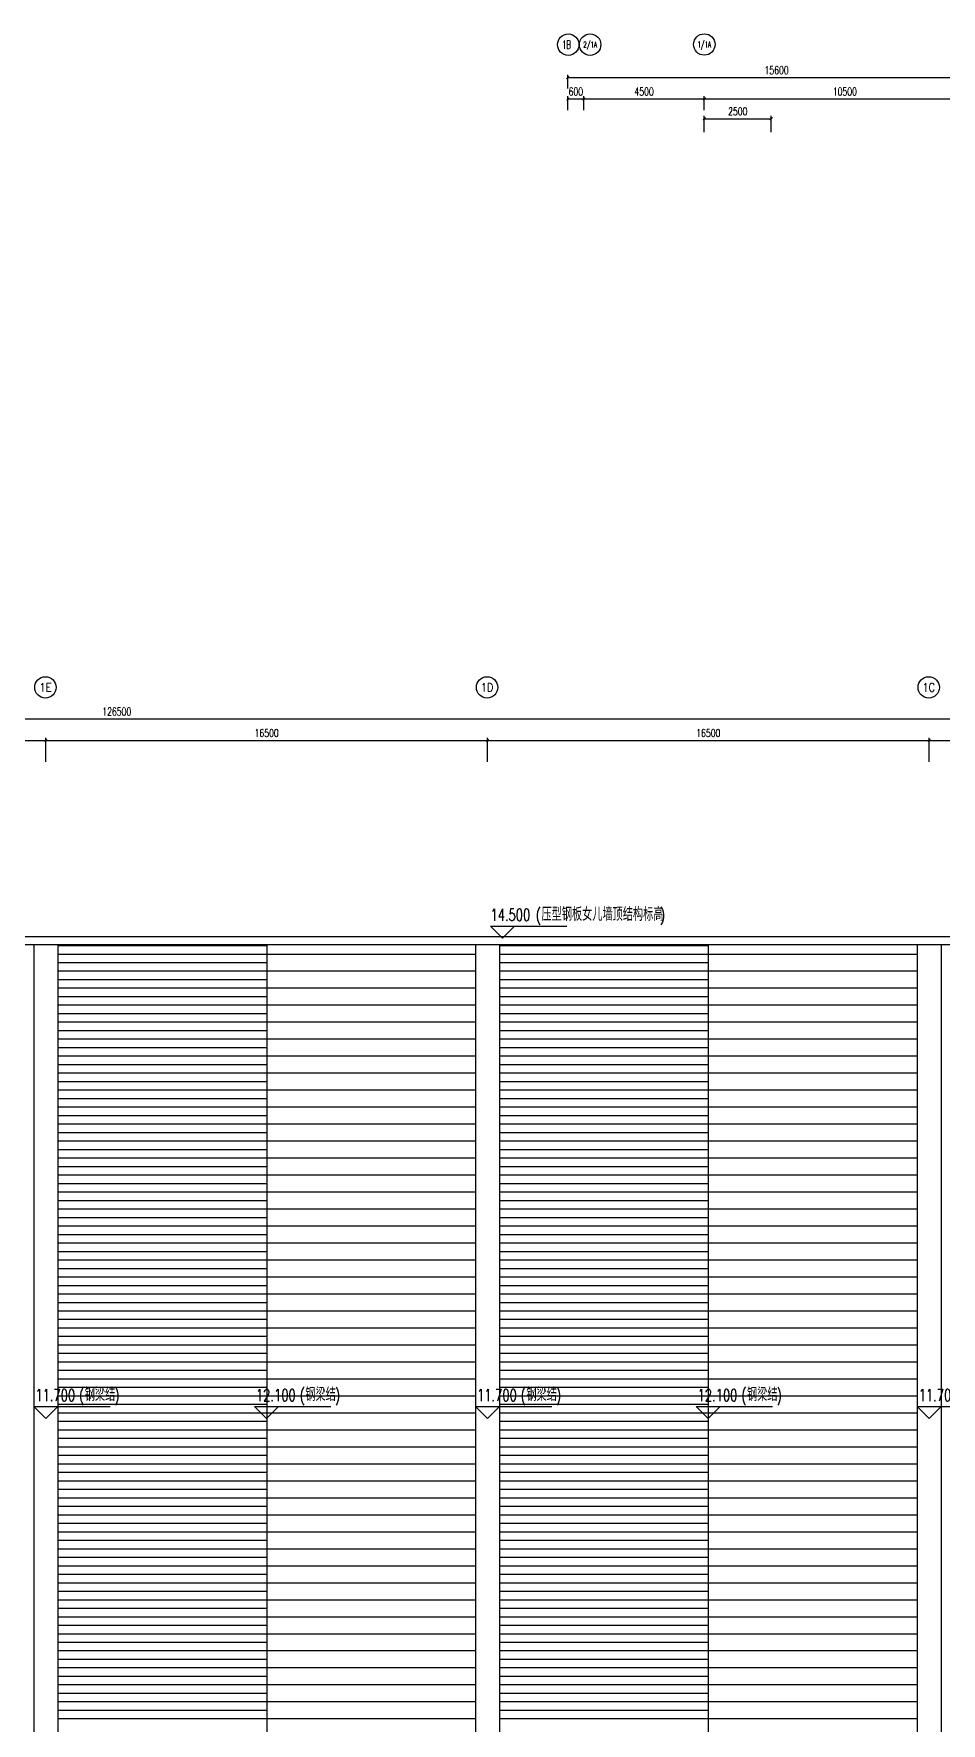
# Model space of a CAD drawing. Extents: x -474411 to 577939, y 0 to 1014176.
# Drawn here: x 305596 to 339496, y 803116 to 866252 of the extents above; entities that cross this region are included whole.
import ezdxf
from ezdxf.enums import TextEntityAlignment as Align

# ---------------------------------------------------------------- set-up
doc = ezdxf.new("R2010")
doc.units = 0
doc.header["$LTSCALE"] = 1000
doc.header["$MEASUREMENT"] = 0
doc.layers.get('Defpoints').update_dxf_attribs({"color": 210})
for name, color, linetype in [('A-AXIS-D', 1, 'Continuous'), ('A-AXIS-SYMB', 3, 'Continuous'), ('A-HATCH-2', 251, 'Continuous'), ('A-LIN-V', 9, 'Continuous'), ('A-SFCE', 30, 'Continuous'), ('PUB_TEXT', 7, 'Continuous')]:
    doc.layers.add(name, color=color, linetype=linetype)
doc.styles.add('_TCH_AXIS', font='COMPLEX', dxfattribs={"bigfont": 'GBCBIG'})
doc.styles.add('_TCH_DIM', font='SIMPLEX', dxfattribs={"bigfont": 'GBCBIG'})
doc.styles.add('_TCH_DIM_T3', font='SIMPLEX', dxfattribs={"width": 0.705882, "bigfont": 'GBCBIG'})
doc.dimstyles.new('_TCH_ARCH&&100', dxfattribs={"dimtxt": 297.5, "dimasz": 100, "dimexe": 100, "dimexo": 100, "dimgap": 126.25, "dimtad": 1, "dimdec": 0, "dimzin": 0, "dimdsep": 46, "dimtxsty": '_TCH_DIM_T3', "dimblk": 'ARCHTICK', "dimcen": 0.09, "dimclrt": 7, "dimazin": 2, "dimtfac": 1, "dimtdec": 0, "dimtix": 1, "dimtmove": 2, "dimatfit": 3, "dimfxl": 0, "dimtolj": 1, "dimtzin": 0, "dimarcsym": 0})

# ---------------------------------------------------------------- blocks, each defined once
blk = doc.blocks.new('_ArchTick')
at = {"color": 0, "linetype": 'ByBlock', "const_width": 0.4}
blk.add_lwpolyline([(-0.5, -0.5), (0.5, 0.5)], dxfattribs=at)
blk = doc.blocks.new('*D750')
at = {"layer": 'A-AXIS-D', "color": 0, "lineweight": -2}
for p, q in [((289546, 839040), (289546, 839947)), ((289546, 839847), (306046, 839847)), ((306046, 839040), (306046, 839947))]:
    blk.add_line(p, q, dxfattribs=at)
at = {"layer": 'Defpoints', "color": 0}
for p in [(306046, 839847), (289546, 838940), (306046, 838940)]:
    blk.add_point(p, dxfattribs=at)
at = {"layer": 'A-AXIS-D', "color": 0, "lineweight": -2, "xscale": 100, "yscale": 100, "zscale": 100, "rotation": 180}
blk.add_blockref('_ArchTick', (289546, 839847), dxfattribs=at)
at = {"layer": 'A-AXIS-D', "color": 0, "lineweight": -2, "xscale": 100, "yscale": 100, "zscale": 100}
blk.add_blockref('_ArchTick', (306046, 839847), dxfattribs=at)
at = {"layer": 'A-AXIS-D', "color": 7, "insert": (297796, 840122), "char_height": 297.5, "attachment_point": 5, "style": '_TCH_DIM_T3'}
blk.add_mtext('\\A1;16500', dxfattribs=at)
blk = doc.blocks.new('*D751')
at = {"layer": 'A-AXIS-D', "color": 0, "lineweight": -2}
for p, q in [((306046, 839040), (306046, 839947)), ((306046, 839847), (322546, 839847)), ((322546, 839040), (322546, 839947))]:
    blk.add_line(p, q, dxfattribs=at)
at = {"layer": 'Defpoints', "color": 0}
for p in [(322546, 839847), (306046, 838940), (322546, 838940)]:
    blk.add_point(p, dxfattribs=at)
at = {"layer": 'A-AXIS-D', "color": 0, "lineweight": -2, "xscale": 100, "yscale": 100, "zscale": 100, "rotation": 180}
blk.add_blockref('_ArchTick', (306046, 839847), dxfattribs=at)
at = {"layer": 'A-AXIS-D', "color": 0, "lineweight": -2, "xscale": 100, "yscale": 100, "zscale": 100}
blk.add_blockref('_ArchTick', (322546, 839847), dxfattribs=at)
at = {"layer": 'A-AXIS-D', "color": 7, "insert": (314296, 840122), "char_height": 297.5, "attachment_point": 5, "style": '_TCH_DIM_T3'}
blk.add_mtext('\\A1;16500', dxfattribs=at)
blk = doc.blocks.new('*D752')
at = {"layer": 'A-AXIS-D', "color": 0, "lineweight": -2}
for p, q in [((322546, 839040), (322546, 839947)), ((322546, 839847), (339046, 839847)), ((339046, 839040), (339046, 839947))]:
    blk.add_line(p, q, dxfattribs=at)
at = {"layer": 'Defpoints', "color": 0}
for p in [(339046, 839847), (322546, 838940), (339046, 838940)]:
    blk.add_point(p, dxfattribs=at)
at = {"layer": 'A-AXIS-D', "color": 0, "lineweight": -2, "xscale": 100, "yscale": 100, "zscale": 100, "rotation": 180}
blk.add_blockref('_ArchTick', (322546, 839847), dxfattribs=at)
at = {"layer": 'A-AXIS-D', "color": 0, "lineweight": -2, "xscale": 100, "yscale": 100, "zscale": 100}
blk.add_blockref('_ArchTick', (339046, 839847), dxfattribs=at)
at = {"layer": 'A-AXIS-D', "color": 7, "insert": (330796, 840122), "char_height": 297.5, "attachment_point": 5, "style": '_TCH_DIM_T3'}
blk.add_mtext('\\A1;16500', dxfattribs=at)
blk = doc.blocks.new('*D753')
at = {"layer": 'A-AXIS-D', "color": 0, "lineweight": -2}
for p, q in [((339046, 839040), (339046, 839947)), ((339046, 839847), (355546, 839847)), ((355546, 839040), (355546, 839947))]:
    blk.add_line(p, q, dxfattribs=at)
at = {"layer": 'Defpoints', "color": 0}
for p in [(355546, 839847), (339046, 838940), (355546, 838940)]:
    blk.add_point(p, dxfattribs=at)
at = {"layer": 'A-AXIS-D', "color": 0, "lineweight": -2, "xscale": 100, "yscale": 100, "zscale": 100, "rotation": 180}
blk.add_blockref('_ArchTick', (339046, 839847), dxfattribs=at)
at = {"layer": 'A-AXIS-D', "color": 0, "lineweight": -2, "xscale": 100, "yscale": 100, "zscale": 100}
blk.add_blockref('_ArchTick', (355546, 839847), dxfattribs=at)
at = {"layer": 'A-AXIS-D', "color": 7, "insert": (347296, 840122), "char_height": 297.5, "attachment_point": 5, "style": '_TCH_DIM_T3'}
blk.add_mtext('\\A1;16500', dxfattribs=at)
blk = doc.blocks.new('*D868')
at = {"layer": 'A-AXIS-D', "color": 0, "lineweight": -2}
for p, q in [((325546, 863403), (325546, 863917)), ((325546, 863817), (326146, 863817)), ((326146, 863403), (326146, 863917))]:
    blk.add_line(p, q, dxfattribs=at)
at = {"layer": 'Defpoints', "color": 0}
for p in [(326146, 863817), (325546, 863303), (326146, 863303)]:
    blk.add_point(p, dxfattribs=at)
at = {"layer": 'A-AXIS-D', "color": 0, "lineweight": -2, "xscale": 100, "yscale": 100, "zscale": 100, "rotation": 180}
blk.add_blockref('_ArchTick', (325546, 863817), dxfattribs=at)
at = {"layer": 'A-AXIS-D', "color": 0, "lineweight": -2, "xscale": 100, "yscale": 100, "zscale": 100}
blk.add_blockref('_ArchTick', (326146, 863817), dxfattribs=at)
at = {"layer": 'A-AXIS-D', "color": 7, "insert": (325846, 864092), "char_height": 297.5, "attachment_point": 5, "style": '_TCH_DIM_T3'}
blk.add_mtext('\\A1;600', dxfattribs=at)
blk = doc.blocks.new('*D869')
at = {"layer": 'A-AXIS-D', "color": 0, "lineweight": -2}
for p, q in [((326146, 863403), (326146, 863917)), ((326146, 863817), (330646, 863817)), ((330646, 863403), (330646, 863917))]:
    blk.add_line(p, q, dxfattribs=at)
at = {"layer": 'Defpoints', "color": 0}
for p in [(330646, 863817), (326146, 863303), (330646, 863303)]:
    blk.add_point(p, dxfattribs=at)
at = {"layer": 'A-AXIS-D', "color": 0, "lineweight": -2, "xscale": 100, "yscale": 100, "zscale": 100, "rotation": 180}
blk.add_blockref('_ArchTick', (326146, 863817), dxfattribs=at)
at = {"layer": 'A-AXIS-D', "color": 0, "lineweight": -2, "xscale": 100, "yscale": 100, "zscale": 100}
blk.add_blockref('_ArchTick', (330646, 863817), dxfattribs=at)
at = {"layer": 'A-AXIS-D', "color": 7, "insert": (328396, 864092), "char_height": 297.5, "attachment_point": 5, "style": '_TCH_DIM_T3'}
blk.add_mtext('\\A1;4500', dxfattribs=at)
blk = doc.blocks.new('*D870')
at = {"layer": 'A-AXIS-D', "color": 0, "lineweight": -2}
for p, q in [((330646, 863403), (330646, 863917)), ((330646, 863817), (341146, 863817)), ((341146, 863403), (341146, 863917))]:
    blk.add_line(p, q, dxfattribs=at)
at = {"layer": 'Defpoints', "color": 0}
for p in [(341146, 863817), (330646, 863303), (341146, 863303)]:
    blk.add_point(p, dxfattribs=at)
at = {"layer": 'A-AXIS-D', "color": 0, "lineweight": -2, "xscale": 100, "yscale": 100, "zscale": 100, "rotation": 180}
blk.add_blockref('_ArchTick', (330646, 863817), dxfattribs=at)
at = {"layer": 'A-AXIS-D', "color": 0, "lineweight": -2, "xscale": 100, "yscale": 100, "zscale": 100}
blk.add_blockref('_ArchTick', (341146, 863817), dxfattribs=at)
at = {"layer": 'A-AXIS-D', "color": 7, "insert": (335896, 864092), "char_height": 297.5, "attachment_point": 5, "style": '_TCH_DIM_T3'}
blk.add_mtext('\\A1;10500', dxfattribs=at)
blk = doc.blocks.new('*D875')
at = {"layer": 'A-AXIS-D', "color": 0, "lineweight": -2}
for p, q in [((245446, 839140), (245446, 840747)), ((245446, 840647), (371946, 840647)), ((371946, 839140), (371946, 840747))]:
    blk.add_line(p, q, dxfattribs=at)
at = {"layer": 'Defpoints', "color": 0}
for p in [(371946, 840647), (245446, 839040), (371946, 839040)]:
    blk.add_point(p, dxfattribs=at)
at = {"layer": 'A-AXIS-D', "color": 0, "lineweight": -2, "xscale": 100, "yscale": 100, "zscale": 100, "rotation": 180}
blk.add_blockref('_ArchTick', (245446, 840647), dxfattribs=at)
at = {"layer": 'A-AXIS-D', "color": 0, "lineweight": -2, "xscale": 100, "yscale": 100, "zscale": 100}
blk.add_blockref('_ArchTick', (371946, 840647), dxfattribs=at)
at = {"layer": 'A-AXIS-D', "color": 7, "insert": (308696, 840922), "char_height": 297.5, "attachment_point": 5, "style": '_TCH_DIM_T3'}
blk.add_mtext('\\A1;126500', dxfattribs=at)
blk = doc.blocks.new('*D876')
at = {"layer": 'A-AXIS-D', "color": 0, "lineweight": -2}
for p, q in [((325546, 864203), (325546, 864717)), ((325546, 864617), (341146, 864617)), ((341146, 864203), (341146, 864717))]:
    blk.add_line(p, q, dxfattribs=at)
at = {"layer": 'Defpoints', "color": 0}
for p in [(341146, 864617), (325546, 864103), (341146, 864103)]:
    blk.add_point(p, dxfattribs=at)
at = {"layer": 'A-AXIS-D', "color": 0, "lineweight": -2, "xscale": 100, "yscale": 100, "zscale": 100, "rotation": 180}
blk.add_blockref('_ArchTick', (325546, 864617), dxfattribs=at)
at = {"layer": 'A-AXIS-D', "color": 0, "lineweight": -2, "xscale": 100, "yscale": 100, "zscale": 100}
blk.add_blockref('_ArchTick', (341146, 864617), dxfattribs=at)
at = {"layer": 'A-AXIS-D', "color": 7, "insert": (333346, 864892), "char_height": 297.5, "attachment_point": 5, "style": '_TCH_DIM_T3'}
blk.add_mtext('\\A1;15600', dxfattribs=at)
blk = doc.blocks.new('*D959')
at = {"layer": 'A-AXIS-D', "color": 0, "lineweight": -2}
for p, q in [((330646, 862580), (330646, 863180)), ((330646, 863080), (333146, 863080)), ((333146, 862580), (333146, 863180))]:
    blk.add_line(p, q, dxfattribs=at)
at = {"layer": 'Defpoints', "color": 0}
for p in [(333146, 863080), (330646, 862480), (333146, 862480)]:
    blk.add_point(p, dxfattribs=at)
at = {"layer": 'A-AXIS-D', "color": 0, "lineweight": -2, "xscale": 100, "yscale": 100, "zscale": 100, "rotation": 180}
blk.add_blockref('_ArchTick', (330646, 863080), dxfattribs=at)
at = {"layer": 'A-AXIS-D', "color": 0, "lineweight": -2, "xscale": 100, "yscale": 100, "zscale": 100}
blk.add_blockref('_ArchTick', (333146, 863080), dxfattribs=at)
at = {"layer": 'A-AXIS-D', "color": 7, "insert": (331896, 863355), "char_height": 297.5, "attachment_point": 5, "style": '_TCH_DIM_T3'}
blk.add_mtext('\\A1;2500', dxfattribs=at)

msp = doc.modelspace()

# ---------------------------------------------------------------- linework, layer by layer
at = {"layer": 'A-AXIS-D', "color": 8}
for centre in [(325560.9, 865846.1), (326380.9, 865846.4), (330645.8, 865852.3), (306030.9, 841826.1), (322530.9, 841826.1), (339030.9, 841826.1)]:
    msp.add_circle(centre, 400, dxfattribs=at)
at = {"layer": 'A-AXIS-SYMB', "color": 8}
for p, q in [((323107.4, 832450), (322657.4, 832900)), ((322657.4, 832900), (325507.4, 832900)), ((323107.4, 832450), (323557.4, 832900)), ((306045.8, 814501.6), (305595.8, 814951.6)), ((305595.8, 814951.6), (308445.8, 814951.6)), ((306045.8, 814501.6), (306495.8, 814951.6)), ((314287.4, 814501.6), (313837.4, 814951.6)), ((313837.4, 814951.6), (316687.4, 814951.6)), ((314287.4, 814501.6), (314737.4, 814951.6)), ((322545.8, 814501.6), (322095.8, 814951.6)), ((322095.8, 814951.6), (324945.8, 814951.6)), ((322545.8, 814501.6), (322995.8, 814951.6)), ((330787.4, 814501.6), (330337.4, 814951.6)), ((330337.4, 814951.6), (333187.4, 814951.6)), ((330787.4, 814501.6), (331237.4, 814951.6)), ((339045.8, 814501.6), (338595.8, 814951.6)), ((338595.8, 814951.6), (341445.8, 814951.6)), ((339045.8, 814501.6), (339495.8, 814951.6))]:
    msp.add_line(p, q, dxfattribs=at)
at = {"layer": 'A-HATCH-2', "color": 8, "linetype": 'Continuous'}
for p, q in [((314295.8, 832167.5), (306495.8, 832167.5)), ((330795.8, 832167.5), (322995.8, 832167.5)), ((314295.8, 831850), (306495.8, 831850)), ((314295.8, 831532.5), (306495.8, 831532.5)), ((322095.8, 831850), (314295.8, 831850)), ((330795.8, 831850), (322995.8, 831850)), ((330795.8, 831532.5), (322995.8, 831532.5)), ((338595.8, 831850), (330795.8, 831850)), ((314295.8, 831215), (306495.8, 831215)), ((314295.8, 830897.5), (306495.8, 830897.5)), ((322095.8, 831215), (314295.8, 831215)), ((330795.8, 831215), (322995.8, 831215)), ((330795.8, 830897.5), (322995.8, 830897.5)), ((338595.8, 831215), (330795.8, 831215)), ((314295.8, 830580), (306495.8, 830580)), ((314295.7, 830262.5), (306495.8, 830262.5)), ((322095.8, 830580), (314295.8, 830580)), ((330795.8, 830580), (322995.8, 830580)), ((330795.7, 830262.5), (322995.8, 830262.5)), ((338595.8, 830580), (330795.8, 830580)), ((314295.5, 829945), (306495.8, 829945)), ((314295.3, 829627.5), (306495.8, 829627.5)), ((322095.8, 829945), (314296.1, 829945)), ((330795.5, 829945), (322995.8, 829945)), ((330795.3, 829627.5), (322995.8, 829627.5)), ((338595.8, 829945), (330796.1, 829945)), ((314295.1, 829310), (306495.8, 829310)), ((314294.9, 828992.5), (306495.8, 828992.5)), ((322095.8, 829310), (314296.5, 829310)), ((330795.1, 829310), (322995.8, 829310)), ((330794.9, 828992.5), (322995.8, 828992.5)), ((338595.8, 829310), (330796.5, 829310)), ((314294.7, 828675), (306495.8, 828675)), ((314294.5, 828357.5), (306495.8, 828357.5)), ((322095.8, 828675), (314297, 828675)), ((330794.7, 828675), (322995.8, 828675)), ((330794.5, 828357.5), (322995.8, 828357.5)), ((338595.8, 828675), (330797, 828675)), ((314294.3, 828040), (306495.8, 828040)), ((314294, 827722.5), (306495.8, 827722.5)), ((322095.8, 828040), (314297.4, 828040)), ((330794.3, 828040), (322995.8, 828040)), ((330794, 827722.5), (322995.8, 827722.5)), ((338595.8, 828040), (330797.4, 828040)), ((314293.8, 827405), (306495.8, 827405)), ((314293.6, 827087.5), (306495.8, 827087.5)), ((322095.8, 827405), (314297.8, 827405)), ((330793.8, 827405), (322995.8, 827405)), ((330793.6, 827087.5), (322995.8, 827087.5)), ((338595.8, 827405), (330797.8, 827405)), ((314293.4, 826770), (306495.8, 826770)), ((314293.2, 826452.5), (306495.8, 826452.5)), ((322095.8, 826770), (314298.2, 826770)), ((330793.4, 826770), (322995.8, 826770)), ((330793.2, 826452.5), (322995.8, 826452.5)), ((338595.8, 826770), (330798.2, 826770)), ((314293, 826135), (306495.8, 826135)), ((322095.8, 826135), (314298.6, 826135)), ((330793, 826135), (322995.8, 826135)), ((338595.8, 826135), (330798.6, 826135)), ((314292.8, 825817.5), (306495.8, 825817.5)), ((314292.6, 825500), (306495.8, 825500)), ((322095.8, 825500), (314299, 825500)), ((330792.8, 825817.5), (322995.8, 825817.5)), ((330792.6, 825500), (322995.8, 825500)), ((338595.8, 825500), (330799, 825500)), ((314292.4, 825182.5), (306495.8, 825182.5)), ((314292.2, 824865), (306495.8, 824865)), ((322095.8, 824865), (314299.4, 824865)), ((330792.4, 825182.5), (322995.8, 825182.5)), ((330792.2, 824865), (322995.8, 824865)), ((338595.8, 824865), (330799.4, 824865)), ((314292, 824547.5), (306495.8, 824547.5)), ((314291.8, 824230), (306495.8, 824230)), ((322095.8, 824230), (314299.9, 824230)), ((330792, 824547.5), (322995.8, 824547.5)), ((330791.8, 824230), (322995.8, 824230)), ((338595.8, 824230), (330799.9, 824230)), ((314291.6, 823912.5), (306495.8, 823912.5)), ((314291.4, 823595), (306495.8, 823595)), ((322095.8, 823595), (314300.3, 823595)), ((330791.6, 823912.5), (322995.8, 823912.5)), ((330791.4, 823595), (322995.8, 823595)), ((338595.8, 823595), (330800.3, 823595)), ((314291.1, 823277.5), (306495.8, 823277.5)), ((314290.9, 822960), (306495.8, 822960)), ((322095.8, 822960), (314300.7, 822960)), ((330791.1, 823277.5), (322995.8, 823277.5)), ((330790.9, 822960), (322995.8, 822960)), ((338595.8, 822960), (330800.7, 822960)), ((314290.7, 822642.5), (306495.8, 822642.5)), ((314290.5, 822325), (306495.8, 822325)), ((322095.8, 822325), (314301.1, 822325)), ((330790.7, 822642.5), (322995.8, 822642.5)), ((330790.5, 822325), (322995.8, 822325)), ((338595.8, 822325), (330801.1, 822325)), ((314290.3, 822007.5), (306495.8, 822007.5)), ((314290.1, 821690), (306495.8, 821690)), ((322095.8, 821690), (314301.5, 821690)), ((330790.3, 822007.5), (322995.8, 822007.5)), ((330790.1, 821690), (322995.8, 821690)), ((338595.8, 821690), (330801.5, 821690)), ((314289.9, 821372.5), (306495.8, 821372.5)), ((314289.7, 821055), (306495.8, 821055)), ((322095.8, 821055), (314301.9, 821055)), ((330789.9, 821372.5), (322995.8, 821372.5)), ((330789.7, 821055), (322995.8, 821055)), ((338595.8, 821055), (330801.9, 821055)), ((314289.5, 820737.5), (306495.8, 820737.5)), ((314289.3, 820420), (306495.8, 820420)), ((322095.8, 820420), (314302.3, 820420)), ((330789.5, 820737.5), (322995.8, 820737.5)), ((330789.3, 820420), (322995.8, 820420)), ((338595.8, 820420), (330802.3, 820420)), ((314289.1, 820102.5), (306495.8, 820102.5)), ((314288.9, 819785), (306495.8, 819785)), ((322095.8, 819785), (314302.8, 819785)), ((330789.1, 820102.5), (322995.8, 820102.5)), ((330788.9, 819785), (322995.8, 819785)), ((338595.8, 819785), (330802.8, 819785)), ((314288.7, 819467.5), (306495.8, 819467.5)), ((314288.5, 819150), (306495.8, 819150)), ((322095.8, 819150), (314303.2, 819150)), ((330788.7, 819467.5), (322995.8, 819467.5)), ((330788.5, 819150), (322995.8, 819150)), ((338595.8, 819150), (330803.2, 819150)), ((314288.3, 818832.5), (306495.8, 818832.5)), ((314288, 818515), (306495.8, 818515)), ((322095.8, 818515), (314303.6, 818515)), ((330788.3, 818832.5), (322995.8, 818832.5)), ((330788, 818515), (322995.8, 818515)), ((338595.8, 818515), (330803.6, 818515)), ((314287.8, 818197.5), (306495.8, 818197.5)), ((314287.6, 817880), (306495.8, 817880)), ((322095.8, 817880), (314304, 817880)), ((330787.8, 818197.5), (322995.8, 818197.5)), ((330787.6, 817880), (322995.8, 817880)), ((338595.8, 817880), (330804, 817880)), ((314287.4, 817562.5), (306495.8, 817562.5)), ((314287.2, 817245), (306495.8, 817245)), ((322095.8, 817245), (314304.4, 817245)), ((330787.4, 817562.5), (322995.8, 817562.5)), ((330787.2, 817245), (322995.8, 817245)), ((338595.8, 817245), (330804.4, 817245)), ((314287, 816927.5), (306495.8, 816927.5)), ((314286.8, 816610), (306495.8, 816610)), ((322095.8, 816610), (314304.8, 816610)), ((330787, 816927.5), (322995.8, 816927.5)), ((330786.8, 816610), (322995.8, 816610)), ((338595.8, 816610), (330804.8, 816610)), ((314286.6, 816292.5), (306495.8, 816292.5)), ((314286.4, 815975), (306495.8, 815975)), ((322095.8, 815975), (314305.2, 815975)), ((330786.6, 816292.5), (322995.8, 816292.5)), ((330786.4, 815975), (322995.8, 815975)), ((338595.8, 815975), (330805.2, 815975)), ((314286.2, 815657.5), (306495.8, 815657.5)), ((314286, 815340), (306495.8, 815340)), ((322095.8, 815340), (314305.7, 815340)), ((330786.2, 815657.5), (322995.8, 815657.5)), ((330786, 815340), (322995.8, 815340)), ((338595.8, 815340), (330805.7, 815340)), ((314285.8, 815022.5), (306495.8, 815022.5)), ((314285.6, 814705), (306495.8, 814705)), ((322095.8, 814705), (314306.1, 814705)), ((330785.8, 815022.5), (322995.8, 815022.5)), ((330785.6, 814705), (322995.8, 814705)), ((338595.8, 814705), (330806.1, 814705)), ((314285.4, 814387.5), (306495.8, 814387.5)), ((314285.1, 814070), (306495.8, 814070)), ((322095.8, 814070), (314306.5, 814070)), ((330785.4, 814387.5), (322995.8, 814387.5)), ((330785.1, 814070), (322995.8, 814070)), ((338595.8, 814070), (330806.5, 814070)), ((314284.9, 813752.5), (306495.8, 813752.5)), ((314284.7, 813435), (306495.8, 813435)), ((322095.8, 813435), (314306.9, 813435)), ((330784.9, 813752.5), (322995.8, 813752.5)), ((330784.7, 813435), (322995.8, 813435)), ((338595.8, 813435), (330806.9, 813435)), ((314284.5, 813117.5), (306495.8, 813117.5)), ((314284.3, 812800), (306495.8, 812800)), ((322095.8, 812800), (314307.3, 812800)), ((330784.5, 813117.5), (322995.8, 813117.5)), ((330784.3, 812800), (322995.8, 812800)), ((338595.8, 812800), (330807.3, 812800)), ((314284.1, 812482.5), (306495.8, 812482.5)), ((314283.9, 812165), (306495.8, 812165)), ((322095.8, 812165), (314307.7, 812165)), ((330784.1, 812482.5), (322995.8, 812482.5)), ((330783.9, 812165), (322995.8, 812165)), ((338595.8, 812165), (330807.7, 812165)), ((314283.7, 811847.5), (306495.8, 811847.5)), ((314283.5, 811530), (306495.8, 811530)), ((322095.8, 811530), (314308.1, 811530)), ((330783.7, 811847.5), (322995.8, 811847.5)), ((330783.5, 811530), (322995.8, 811530)), ((338595.8, 811530), (330808.1, 811530)), ((314283.3, 811212.5), (306495.8, 811212.5)), ((314283.1, 810895), (306495.8, 810895)), ((322095.8, 810895), (314308.6, 810895)), ((330783.3, 811212.5), (322995.8, 811212.5)), ((330783.1, 810895), (322995.8, 810895)), ((338595.8, 810895), (330808.6, 810895)), ((314282.9, 810577.5), (306495.8, 810577.5)), ((314282.7, 810260), (306495.8, 810260)), ((322095.8, 810260), (314309, 810260)), ((330782.9, 810577.5), (322995.8, 810577.5)), ((330782.7, 810260), (322995.8, 810260)), ((338595.8, 810260), (330809, 810260)), ((314282.5, 809942.5), (306495.8, 809942.5)), ((314282.2, 809625), (306495.8, 809625)), ((322095.8, 809625), (314309.4, 809625)), ((330782.5, 809942.5), (322995.8, 809942.5)), ((330782.2, 809625), (322995.8, 809625)), ((338595.8, 809625), (330809.4, 809625)), ((314282, 809307.5), (306495.8, 809307.5)), ((314281.8, 808990), (306495.8, 808990)), ((322095.8, 808990), (314309.8, 808990)), ((330782, 809307.5), (322995.8, 809307.5)), ((330781.8, 808990), (322995.8, 808990)), ((338595.8, 808990), (330809.8, 808990)), ((314281.6, 808672.5), (306495.8, 808672.5)), ((314281.4, 808355), (306495.8, 808355)), ((322095.8, 808355), (314310.2, 808355)), ((330781.6, 808672.5), (322995.8, 808672.5)), ((330781.4, 808355), (322995.8, 808355)), ((338595.8, 808355), (330810.2, 808355)), ((314281.2, 808037.5), (306495.8, 808037.5)), ((314281, 807720), (306495.8, 807720)), ((322095.8, 807720), (314310.6, 807720)), ((330781.2, 808037.5), (322995.8, 808037.5)), ((330781, 807720), (322995.8, 807720)), ((338595.8, 807720), (330810.6, 807720)), ((314280.8, 807402.5), (306495.8, 807402.5)), ((314280.6, 807085), (306495.8, 807085)), ((322095.8, 807085), (314311, 807085)), ((330780.8, 807402.5), (322995.8, 807402.5)), ((330780.6, 807085), (322995.8, 807085)), ((338595.8, 807085), (330811, 807085)), ((314280.4, 806767.5), (306495.8, 806767.5)), ((314280.2, 806450), (306495.8, 806450)), ((322095.8, 806450), (314311.5, 806450)), ((330780.4, 806767.5), (322995.8, 806767.5)), ((330780.2, 806450), (322995.8, 806450)), ((338595.8, 806450), (330811.5, 806450)), ((314280, 806132.5), (306495.8, 806132.5)), ((314279.8, 805815), (306495.8, 805815)), ((322095.8, 805815), (314311.9, 805815)), ((330780, 806132.5), (322995.8, 806132.5)), ((330779.8, 805815), (322995.8, 805815)), ((338595.8, 805815), (330811.9, 805815)), ((314279.6, 805497.5), (306495.8, 805497.5)), ((314279.3, 805180), (306495.8, 805180)), ((322095.8, 805180), (314312.3, 805180)), ((330779.6, 805497.5), (322995.8, 805497.5)), ((330779.3, 805180), (322995.8, 805180)), ((338595.8, 805180), (330812.3, 805180)), ((314279.1, 804862.5), (306495.8, 804862.5)), ((314278.9, 804545), (306495.8, 804545)), ((322095.8, 804545), (314312.7, 804545)), ((330779.1, 804862.5), (322995.8, 804862.5)), ((330778.9, 804545), (322995.8, 804545)), ((338595.8, 804545), (330812.7, 804545)), ((314278.7, 804227.5), (306495.8, 804227.5)), ((314278.5, 803910), (306495.8, 803910)), ((322095.8, 803910), (314313.1, 803910)), ((330778.7, 804227.5), (322995.8, 804227.5)), ((330778.5, 803910), (322995.8, 803910)), ((338595.8, 803910), (330813.1, 803910)), ((314278.3, 803592.5), (306495.8, 803592.5)), ((314278.1, 803275), (306495.8, 803275)), ((322095.8, 803275), (314313.5, 803275)), ((330778.3, 803592.5), (322995.8, 803592.5)), ((330778.1, 803275), (322995.8, 803275)), ((338595.8, 803275), (330813.5, 803275))]:
    msp.add_line(p, q, dxfattribs=at)
at = {"layer": 'A-LIN-V', "color": 8}
for p, q in [((305595.8, 832220), (305595.8, 741420)), ((306495.8, 832220), (306495.8, 741420)), ((322095.8, 832220), (322095.8, 741420)), ((322995.8, 832220), (322995.8, 741420)), ((338595.8, 832220), (338595.8, 741420)), ((339495.8, 832220), (339495.8, 741420))]:
    msp.add_line(p, q, dxfattribs=at)
at = {"layer": 'A-SFCE', "color": 8}
for p, q in [((268883.9, 832520), (355945.8, 832520)), ((269102, 832220), (355945.8, 832220)), ((314295.8, 832220), (314295.8, 741420)), ((330795.8, 832220), (330795.8, 741420))]:
    msp.add_line(p, q, dxfattribs=at)

# ---------------------------------------------------------------- texts
at = {"layer": 'PUB_TEXT', "color": 8, "style": '_TCH_AXIS'}
for s, height, width, p, p2 in [('1B ', 307.25, 0.551724, (325326.8, 865692.5), (325795, 865692.5)), ('2/1A', 219.77, 0.65625, (326123.4, 865736.5), (326638.5, 865736.5)), ('1/1A', 232.83, 0.65625, (330391.2, 865735.9), (330900.5, 865735.9))]:
    msp.add_text(s, height=height, dxfattribs=dict(at, width=width)).set_placement(p, p2, align=Align.FIT)
for s, height, p, p2 in [('1E', 314.07, (305799.1, 841669.1), (306262.7, 841669.1)), ('1D', 307.25, (322296.8, 841672.5), (322765, 841672.5)), ('1C', 321.14, (338801.5, 841665.6), (339260.3, 841665.6))]:
    msp.add_text(s, height=height, dxfattribs=at).set_placement(p, p2, align=Align.FIT)
at = {"layer": 'PUB_TEXT', "color": 8, "style": '_TCH_DIM', "width": 0.705882}
for s, height, p in [('14.500', 446.25, (322656.6, 833100)), ('(', 446.2, (324351.6, 833100)), (')', 446.2, (328985, 833100)), ('11.700', 446.25, (305655, 815151.6)), ('(', 446.2, (307290, 815151.6)), (')', 446.2, (308605.9, 815151.6)), ('12.100', 446.25, (313896.6, 815151.6)), ('(', 446.2, (315531.6, 815151.6)), (')', 446.2, (316847.5, 815151.6)), ('11.700', 446.25, (322155, 815151.6)), ('(', 446.2, (323790, 815151.6)), (')', 446.2, (325105.9, 815151.6)), ('12.100', 446.25, (330396.6, 815151.6)), ('(', 446.2, (332031.6, 815151.6)), (')', 446.2, (333347.5, 815151.6)), ('11.700', 446.25, (338655, 815151.6))]:
    msp.add_text(s, height=height, dxfattribs=at).set_placement(p)
at = {"layer": 'PUB_TEXT', "color": 8, "style": '_TCH_DIM'}
for s, height, p in [('压型钢板女儿墙顶结构标高', 506.383, (324561.6, 833100)), ('钢梁结', 506.38, (307500, 815151.6)), ('钢梁结', 506.38, (315741.6, 815151.6)), ('钢梁结', 506.38, (324000, 815151.6)), ('钢梁结', 506.38, (332241.6, 815151.6))]:
    msp.add_text(s, height=height, dxfattribs=at).set_placement(p)

# ---------------------------------------------------------------- dimensions: what is measured, and where the dimension line sits
at = {"layer": 'A-AXIS-D', "color": 8}
for base, p1, p2, angle, picture, middle in [((341145.8, 864616.7), (325545.8, 864103.1), (341145.8, 864103.1), 0, '*D876', (333345.8, 864891.7)), ((326145.8, 863816.7), (325545.8, 863303.1), (326145.8, 863303.1), 0, '*D868', (325845.8, 864091.7)), ((330645.8, 863816.7), (326145.8, 863303.1), (330645.8, 863303.1), 0, '*D869', (328395.8, 864091.7)), ((341145.8, 863816.7), (330645.8, 863303.1), (341145.8, 863303.1), 0, '*D870', (335895.8, 864091.7)), ((333145.8, 863080), (330645.8, 862480), (333145.8, 862480), 360, '*D959', (331895.8, 863355)), ((371945.8, 840646.7), (245445.8, 839040), (371945.8, 839040), 0, '*D875', (308695.8, 840921.7)), ((306045.8, 839846.7), (289545.8, 838940), (306045.8, 838940), 0, '*D750', (297795.8, 840121.7)), ((322545.8, 839846.7), (306045.8, 838940), (322545.8, 838940), 0, '*D751', (314295.8, 840121.7)), ((339045.8, 839846.7), (322545.8, 838940), (339045.8, 838940), 0, '*D752', (330795.8, 840121.7)), ((355545.8, 839846.7), (339045.8, 838940), (355545.8, 838940), 0, '*D753', (347295.8, 840121.7))]:
    dim = msp.add_linear_dim(base=base, p1=p1, p2=p2, angle=angle, dimstyle='_TCH_ARCH&&100', override={"dimgap": 0}, dxfattribs=at)
    dim.commit()
    dim.dimension.update_dxf_attribs({"geometry": picture, "text_midpoint": middle, "dimtype": 161})

doc.saveas('drawing.dxf')
